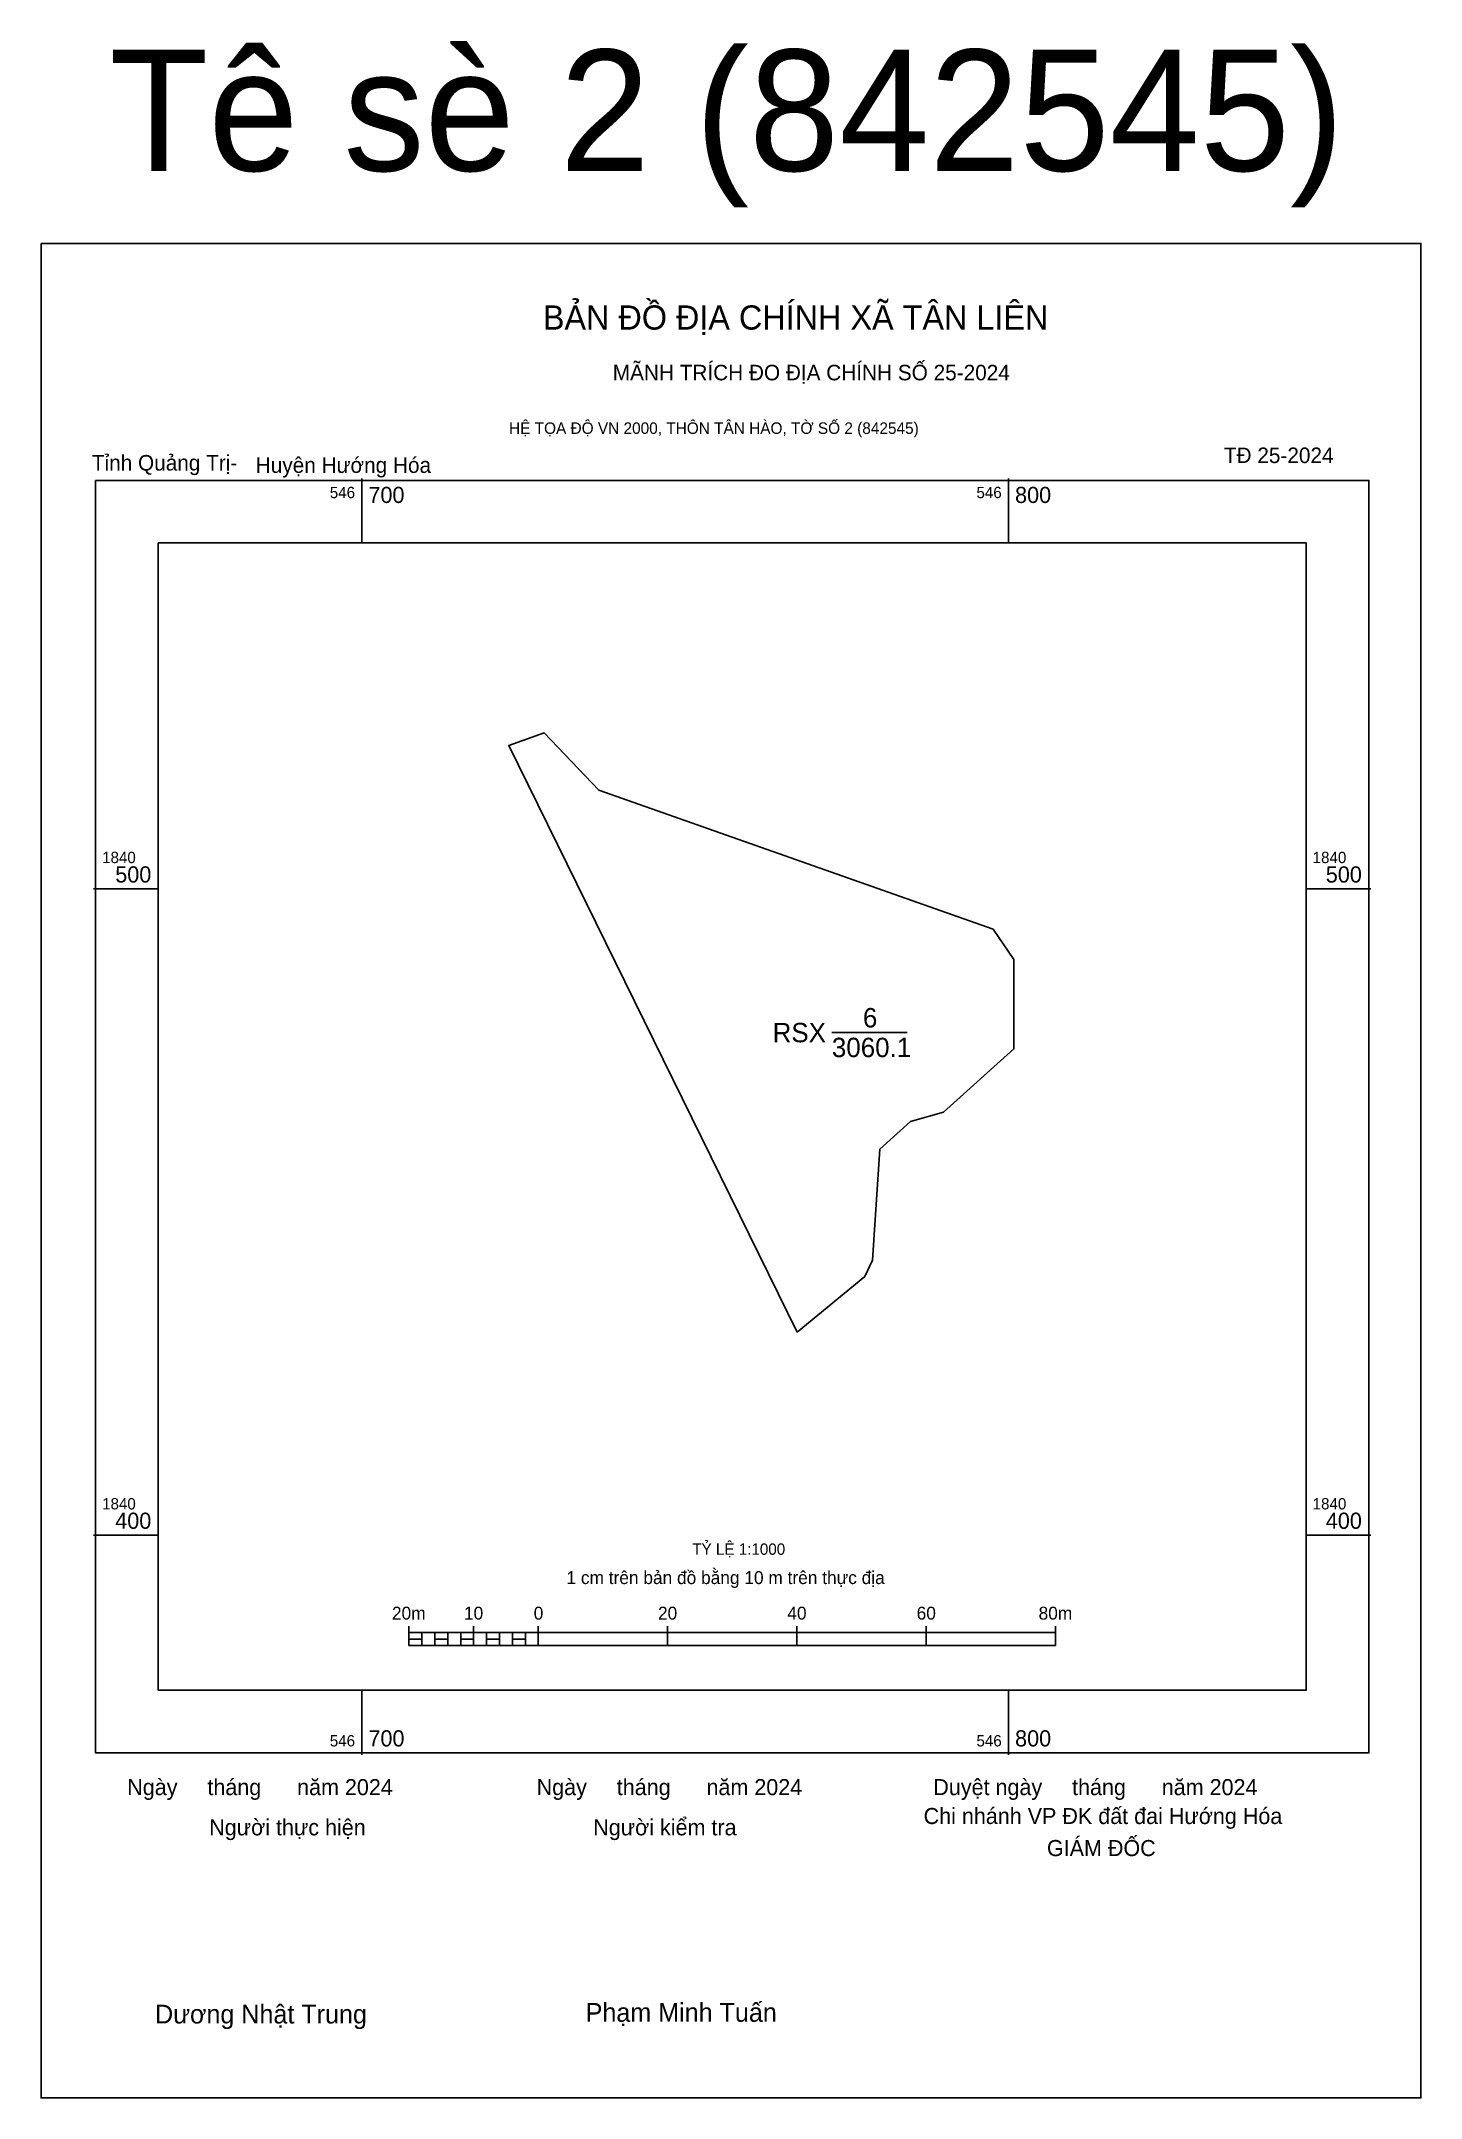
# Model space of a CAD drawing. Extents: x 546650 to 546864, y 1840313 to 1840631.
import ezdxf

# ---------------------------------------------------------------- set-up
doc = ezdxf.new("R2010")
doc.units = 0
for name, color, linetype in [('Level 10', 7, 'Continuous'), ('Level 13', 7, 'Continuous'), ('Level 15', 7, 'Continuous'), ('Level 6', 7, 'Continuous'), ('Level 62', 7, 'Continuous'), ('Level 63', 7, 'Continuous'), ('Level 9', 7, 'Continuous')]:
    doc.layers.add(name, color=color, linetype=linetype)

msp = doc.modelspace()

# ---------------------------------------------------------------- linework, layer by layer
at = {"layer": 'Level 10'}
msp.add_lwpolyline([(546767.28, 1840431.42), (546736.21, 1840494.7), (546722.71, 1840522.2), (546728.19, 1840524.14), (546736.64, 1840515.3), (546797.61, 1840493.8), (546800.82, 1840489.08), (546800.82, 1840475.25), (546789.93, 1840465.46), (546784.82, 1840464.03), (546780.11, 1840459.75), (546778.96, 1840442.57), (546777.76, 1840440.03)], close=True, dxfattribs=at)
at = {"layer": 'Level 15'}
msp.add_line((546772.67, 1840477.78), (546784.32, 1840477.78), dxfattribs=at)
msp.add_lwpolyline([(546650.39, 1840599.87), (546863.75, 1840599.87), (546863.75, 1840312.95), (546650.39, 1840312.95)], close=True, dxfattribs=at)
at = {"layer": 'Level 62'}
msp.add_lwpolyline([(546668.51, 1840553.53), (546846.02, 1840553.53), (546846.02, 1840376.02), (546668.51, 1840376.02)], close=True, dxfattribs=at)
at = {"layer": 'Level 63'}
for p, q in [((546700, 1840563.53), (546700, 1840553.53)), ((546800, 1840563.53), (546800, 1840553.53)), ((546658.51, 1840500), (546668.51, 1840500)), ((546846.02, 1840500), (546856.02, 1840500)), ((546658.51, 1840400), (546668.51, 1840400)), ((546846.02, 1840400), (546856.02, 1840400)), ((546707.27, 1840385.95), (546707.27, 1840382.95)), ((546707.27, 1840384.95), (546807.27, 1840384.95)), ((546709.27, 1840384.95), (546709.27, 1840382.95)), ((546711.27, 1840384.95), (546711.27, 1840382.95)), ((546713.27, 1840384.95), (546713.27, 1840382.95)), ((546715.27, 1840384.95), (546715.27, 1840382.95)), ((546717.27, 1840385.95), (546717.27, 1840382.95)), ((546717.27, 1840384.95), (546717.27, 1840382.95)), ((546719.27, 1840384.95), (546719.27, 1840382.95)), ((546721.27, 1840384.95), (546721.27, 1840382.95)), ((546723.27, 1840384.95), (546723.27, 1840382.95)), ((546725.27, 1840384.95), (546725.27, 1840382.95)), ((546727.27, 1840385.95), (546727.27, 1840382.95)), ((546727.27, 1840384.95), (546727.27, 1840382.95)), ((546747.27, 1840385.95), (546747.27, 1840382.95)), ((546767.27, 1840385.95), (546767.27, 1840382.95)), ((546787.27, 1840385.95), (546787.27, 1840382.95)), ((546807.27, 1840385.95), (546807.27, 1840382.95)), ((546707.27, 1840382.95), (546807.27, 1840382.95)), ((546700, 1840376.02), (546700, 1840366.02)), ((546800, 1840376.02), (546800, 1840366.02))]:
    msp.add_line(p, q, dxfattribs=at)
for points in [[(546658.82, 1840563.22), (546855.71, 1840563.22), (546855.71, 1840366.33), (546658.82, 1840366.33)], [(546707.27, 1840383.95), (546709.27, 1840383.95), (546709.27, 1840382.95), (546707.27, 1840382.95)], [(546707.27, 1840383.95), (546709.27, 1840383.95), (546709.27, 1840382.95), (546707.27, 1840382.95)], [(546711.27, 1840383.95), (546713.27, 1840383.95), (546713.27, 1840382.95), (546711.27, 1840382.95)], [(546715.27, 1840383.95), (546717.27, 1840383.95), (546717.27, 1840382.95), (546715.27, 1840382.95)], [(546719.27, 1840383.95), (546721.27, 1840383.95), (546721.27, 1840382.95), (546719.27, 1840382.95)], [(546723.27, 1840383.95), (546725.27, 1840383.95), (546725.27, 1840382.95), (546723.27, 1840382.95)]]:
    msp.add_lwpolyline(points, close=True, dxfattribs=at)

# ---------------------------------------------------------------- texts
at = {"layer": 'Level 13'}
for s, p in [('6', (546777.47, 1840478.58)), ('RSX', (546763.51, 1840476.28)), ('3060.1', (546772.67, 1840473.98))]:
    msp.add_text(s, height=3, dxfattribs=at).set_placement(p)
at = {"layer": 'Level 6'}
msp.add_text('TỶ LỆ 1:1000', height=1.7579, dxfattribs=at).set_placement((546751.08, 1840396.98))
at = {"layer": 'Level 63'}
for s, height, p in [('Tê sè 2 (842545)', 18.75, (546660.92, 1840611.11)), ('BẢN ĐỒ ĐỊA CHÍNH XÃ TÂN LIÊN', 3.7437, (546727.98, 1840586.55)), ('MÃNH TRÍCH ĐO ĐỊA CHÍNH SỐ 25-2024', 2.4022, (546738.79, 1840578.7)), ('HỆ TỌA ĐỘ VN 2000, THÔN TÂN HÀO, TỜ SỐ 2 (842545)', 1.7782, (546722.75, 1840570.41)), ('546', 1.75, (546695.03, 1840560.47)), ('700', 2.5, (546701, 1840559.72)), ('546', 1.75, (546795.03, 1840560.47)), ('800', 2.5, (546801, 1840559.72)), ('1840', 1.75, (546659.82, 1840504)), ('1840', 1.75, (546847.02, 1840504)), ('500', 2.5, (546661.85, 1840501)), ('500', 2.5, (546849.05, 1840501)), ('1840', 1.75, (546659.82, 1840404)), ('1840', 1.75, (546847.02, 1840404)), ('400', 2.5, (546661.85, 1840401)), ('400', 2.5, (546849.05, 1840401)), ('1 cm trên bản đồ bằng 10 m trên thực địa', 2, (546731.63, 1840392.45)), ('20m', 2, (546704.64, 1840386.95)), ('10', 2, (546715.78, 1840386.95)), ('0', 2, (546726.56, 1840386.95)), ('20', 2, (546745.78, 1840386.95)), ('40', 2, (546765.78, 1840386.95)), ('60', 2, (546785.78, 1840386.95)), ('80m', 2, (546804.64, 1840386.95)), ('546', 1.75, (546695.03, 1840367.33)), ('700', 2.5, (546701, 1840367.33)), ('546', 1.75, (546795.03, 1840367.33)), ('800', 2.5, (546801, 1840367.33)), ('Ngày     tháng      năm 2024', 2.4883, (546663.71, 1840359.79)), ('Ngày     tháng      năm 2024', 2.4883, (546727.02, 1840359.79)), ('Duyệt ngày     tháng      năm 2024', 2.4883, (546788.36, 1840359.79)), ('Người thực hiện', 2.4883, (546676.38, 1840353.57)), ('Người kiểm tra', 2.4883, (546735.77, 1840353.57)), ('Chi nhánh VP ĐK đất đai Hướng Hóa', 2.4883, (546786.86, 1840355.32)), ('GIÁM ĐỐC', 2.488, (546805.93, 1840350.36)), ('Dương Nhật Trung', 2.9024, (546668.01, 1840324.46)), ('Phạm Minh Tuấn', 2.9024, (546734.6, 1840324.72))]:
    msp.add_text(s, height=height, dxfattribs=at).set_placement(p)
at = {"layer": 'Level 9'}
for s, height, p in [('Tỉnh Quảng Trị-', 2.4022, (546658.23, 1840564.74)), ('Huyện Hướng Hóa', 2.4022, (546683.58, 1840564.38)), ('TĐ 25-2024', 2.402, (546833.29, 1840565.9))]:
    msp.add_text(s, height=height, dxfattribs=at).set_placement(p)

doc.saveas('drawing.dxf')
